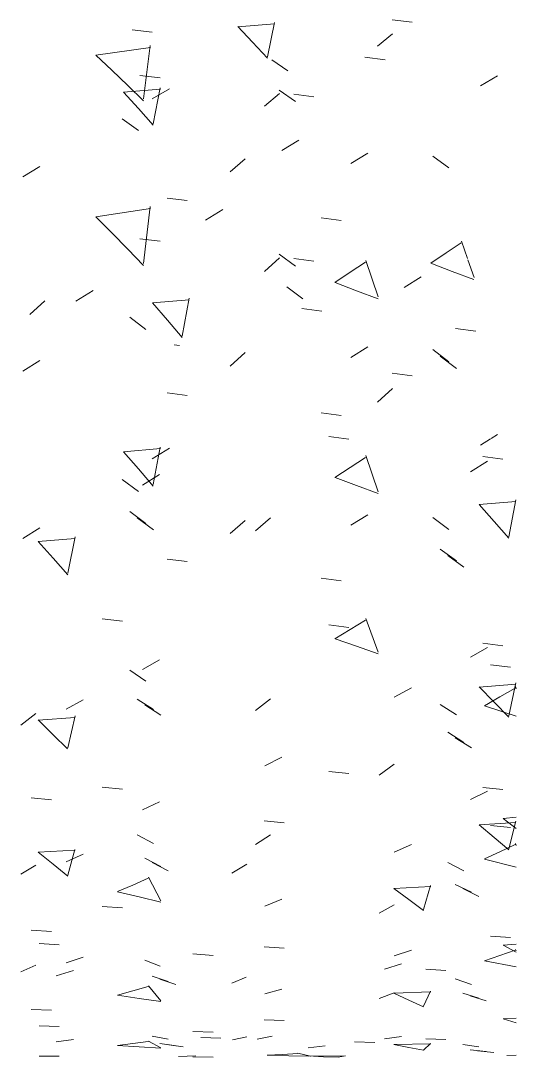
# Model space of a CAD drawing. Header units: inches. Extents: x -16566 to 235, y -92 to 81.
# Drawn here: x -16545.71 to -16543.13, y -55.83 to -50.44 of the extents above; entities that cross this region are included whole.
import ezdxf

# ---------------------------------------------------------------- set-up
doc = ezdxf.new("R2010")
doc.units = ezdxf.units.IN
doc.header["$MEASUREMENT"] = 0
doc.layers.add('A-WALL', color=113, linetype='Continuous', lineweight=18)
doc.layers.add('A-WALL-PATT', color=111, linetype='Continuous', lineweight=18)

# ---------------------------------------------------------------- blocks, each defined once
blk = doc.blocks.new('FP_1-DETAIL - FLOOR FRAMING - HOLLOWCORE SLAB FRONT')
at = {"layer": 'A-WALL-PATT', "color": 8, "lineweight": 9}
for p, q in [((16763.6221, -52.1851), (16763.7059, -52.2486)), ((16763.0419, -52.6035), (16763.1466, -52.617)), ((16763.843, -52.7066), (16763.9476, -52.7201)), ((16763.7795, -52.7859), (16763.8686, -52.7306)), ((16762.0713, -52.8559), (16762.1604, -52.8009)), ((16763.8247, -52.9569), (16764.016, -52.9408)), ((16764.0158, -52.9325), (16763.9788, -53.1248)), ((16763.8247, -52.9563), (16763.9019, -53.0446)), ((16762.0446, -53.0264), (16762.1284, -53.0879)), ((16762.6599, -53.0937), (16762.7378, -53.0255)), ((16763.9019, -53.0446), (16763.979, -53.1323)), ((16761.5295, -53.1491), (16761.7208, -53.1332)), ((16761.5295, -53.1484), (16761.6066, -53.2354)), ((16761.7206, -53.125), (16761.6836, -53.3144)), ((16761.6066, -53.2354), (16761.6838, -53.3218)), ((16763.661, -53.2214), (16763.7448, -53.2819)), ((16761.8627, -53.5516), (16761.9674, -53.5641)), ((16763.8837, -53.7905), (16763.9884, -53.8027)), ((16763.3827, -53.9592), (16763.4717, -53.9102)), ((16763.9319, -53.9574), (16764.0115, -53.9111)), ((16764.0128, -53.9031), (16764.0177, -53.9157)), ((16763.8523, -54.0033), (16763.9319, -53.9574)), ((16761.6744, -54.0208), (16761.7635, -53.9724)), ((16762.0836, -53.998), (16762.1673, -54.0525)), ((16763.8526, -54.0038), (16764.0177, -54.0575)), ((16761.4378, -54.1035), (16761.5157, -54.0435)), ((16763.6999, -54.1699), (16763.7837, -54.2226)), ((16762.708, -54.3155), (16762.797, -54.2701)), ((16763.304, -54.3638), (16763.3819, -54.3071)), ((16761.4926, -54.4818), (16761.5973, -54.4923)), ((16762.7045, -54.6014), (16762.8092, -54.6115)), ((16763.9498, -54.5895), (16764.0177, -54.6413)), ((16763.9499, -54.5901), (16764.0177, -54.5823)), ((16762.1225, -54.8194), (16762.2062, -54.8627)), ((16762.5372, -54.8749), (16762.6151, -54.8271)), ((16761.9422, -54.97), (16762.0218, -54.9357)), ((16762.0218, -54.9357), (16762.1014, -54.9008)), ((16762.1027, -54.8948), (16762.1675, -55.0181)), ((16763.5718, -54.9377), (16763.5348, -55.0628)), ((16761.9425, -54.9703), (16762.0545, -54.9974)), ((16763.3807, -54.954), (16763.572, -54.9433)), ((16763.3807, -54.9535), (16763.4579, -55.0114)), ((16763.7388, -54.9544), (16763.8226, -54.9951)), ((16762.0545, -54.9974), (16762.1666, -55.0241)), ((16763.4579, -55.0114), (16763.535, -55.0676)), ((16761.5333, -55.2392), (16761.638, -55.2465)), ((16762.3344, -55.2945), (16762.4391, -55.3015)), ((16763.3311, -55.3736), (16763.4202, -55.3462)), ((16761.6229, -55.4073), (16761.7119, -55.3809)), ((16763.5464, -55.3734), (16763.6511, -55.3799)), ((16762.1614, -55.4249), (16762.2452, -55.4534)), ((16763.7777, -55.5122), (16763.8615, -55.5375)), ((16762.3752, -55.7285), (16762.4799, -55.7317)), ((16762.6693, -55.7378), (16762.7472, -55.7213)), ((16762.2003, -55.766), (16762.2841, -55.7774)), ((16762.9342, -55.7821), (16763.0233, -55.7725)), ((16763.1763, -55.7515), (16763.2809, -55.7543)), ((16763.8166, -55.7985), (16763.9004, -55.8065)), ((16762.2595, -55.8274), (16762.3486, -55.8242)), ((16762.7208, -55.8209), (16762.8004, -55.8164)), ((16762.7211, -55.8209), (16762.8331, -55.824)), ((16762.8004, -55.8164), (16762.88, -55.8112)), ((16762.8331, -55.824), (16762.9452, -55.8265)), ((16762.8813, -55.8102), (16762.9462, -55.826)), ((16762.9367, -55.8251), (16763.128, -55.824)), ((16762.9367, -55.825), (16763.0139, -55.8295)), ((16763.0139, -55.8295), (16763.091, -55.8317)), ((16763.1278, -55.8235), (16763.0908, -55.8316)), ((16763.9678, -55.8231), (16764.0177, -55.8209))]:
    blk.add_line(p, q, dxfattribs=at)
blk = doc.blocks.new('FP_2-DETAIL - FLOOR FRAMING - HOLLOWCORE SLAB FRONT')
at = {"layer": 'A-WALL-PATT', "color": 8, "lineweight": 9}
for p, q in [((16763.3712, -50.4364), (16763.4759, -50.4485)), ((16763.2946, -50.5728), (16763.3724, -50.509)), ((16763.8311, -50.7797), (16763.9202, -50.7276)), ((16761.9735, -50.8125), (16762.1648, -50.797)), ((16761.9735, -50.8119), (16762.0506, -50.8972)), ((16762.1229, -50.8464), (16762.2119, -50.794)), ((16762.1646, -50.7891), (16762.1276, -50.9758)), ((16762.0506, -50.8972), (16762.1278, -50.9833)), ((16761.9668, -50.9503), (16762.0506, -51.0107)), ((16762.5278, -51.2269), (16762.6056, -51.1587)), ((16763.1564, -51.1836), (16763.2455, -51.1294)), ((16763.5832, -51.144), (16763.6669, -51.2054)), ((16761.4482, -51.2527), (16761.5372, -51.1983)), ((16762.2, -51.3628), (16762.3047, -51.3761)), ((16763.0011, -51.4651), (16763.1058, -51.4785)), ((16763.1533, -51.7486), (16763.2329, -51.6959)), ((16763.2342, -51.6869), (16763.299, -51.8772)), ((16763.0737, -51.8014), (16763.1533, -51.7486)), ((16763.074, -51.8019), (16763.186, -51.8443)), ((16763.186, -51.8443), (16763.2981, -51.8867)), ((16762.0057, -51.9827), (16762.0895, -52.0462))]:
    blk.add_line(p, q, dxfattribs=at)
blk = doc.blocks.new('FP_3-DETAIL - FLOOR FRAMING - HOLLOWCORE SLAB FRONT')
at = {"layer": 'A-WALL-PATT', "color": 9, "lineweight": 9}
for p, q in [((16762.5278, -52.2368), (16762.6056, -52.1663)), ((16763.1564, -52.1921), (16763.2455, -52.136)), ((16763.5832, -52.1511), (16763.6669, -52.2146)), ((16761.4482, -52.2634), (16761.5372, -52.2073)), ((16762.2, -52.376), (16762.3047, -52.3896)), ((16763.0011, -52.4799), (16763.1058, -52.4935)), ((16763.1533, -52.7637), (16763.2329, -52.7114)), ((16763.2342, -52.7024), (16763.299, -52.8904)), ((16763.0737, -52.8159), (16763.1533, -52.7637)), ((16763.074, -52.8164), (16763.186, -52.8581)), ((16763.186, -52.8581), (16763.2981, -52.8997)), ((16762.0057, -52.9934), (16762.0895, -53.0551)), ((16763.6221, -53.1889), (16763.7059, -53.2496)), ((16763.0419, -53.5832), (16763.1466, -53.5958)), ((16763.843, -53.6785), (16763.9476, -53.6909)), ((16763.7795, -53.7511), (16763.8686, -53.7005)), ((16762.0713, -53.8149), (16762.1604, -53.7648)), ((16763.8247, -53.9062), (16764.016, -53.8917)), ((16763.8247, -53.9056), (16763.9019, -53.9848)), ((16764.0158, -53.8842), (16763.9788, -54.0561)), ((16762.6599, -54.0286), (16762.7378, -53.9677)), ((16762.0446, -53.9686), (16762.1284, -54.0234)), ((16763.9019, -53.9848), (16763.979, -54.0628)), ((16761.5295, -54.0776), (16761.7208, -54.0636)), ((16761.7206, -54.0563), (16761.6836, -54.2227)), ((16761.5295, -54.0771), (16761.6066, -54.1537)), ((16761.6066, -54.1537), (16761.6812, -54.2267)), ((16763.661, -54.1414), (16763.7448, -54.1944)), ((16761.8627, -54.4267), (16761.9674, -54.4374)), ((16763.8837, -54.6269), (16763.9884, -54.6369)), ((16764.0128, -54.7192), (16764.0177, -54.7295)), ((16761.6744, -54.8143), (16761.7635, -54.7754)), ((16763.3827, -54.7647), (16763.4717, -54.725)), ((16763.8523, -54.8002), (16763.9319, -54.7632)), ((16763.9319, -54.7632), (16764.0115, -54.7257)), ((16762.0836, -54.796), (16762.1673, -54.8396)), ((16763.8526, -54.8006), (16764.0177, -54.8436)), ((16761.4378, -54.8801), (16761.5157, -54.8324)), ((16763.6999, -54.9323), (16763.7837, -54.9734)), ((16762.708, -55.045), (16762.797, -55.0101)), ((16763.304, -55.0817), (16763.3819, -55.0386)), ((16761.4926, -55.17), (16761.5973, -55.1777)), ((16762.7045, -55.2571), (16762.8092, -55.2644)), ((16763.9498, -55.2486), (16764.0177, -55.2857)), ((16763.9499, -55.249), (16764.0177, -55.2434)), ((16762.1225, -55.4093), (16762.2062, -55.4383)), ((16762.5372, -55.4464), (16762.6121, -55.4157)), ((16762.0218, -55.4862), (16762.1014, -55.4635)), ((16762.1027, -55.4595), (16762.1675, -55.5386)), ((16761.9422, -55.5082), (16762.0218, -55.4862)), ((16761.9425, -55.5084), (16762.0545, -55.5256)), ((16762.0545, -55.5256), (16762.1666, -55.5423)), ((16763.3807, -55.498), (16763.572, -55.4911)), ((16763.3807, -55.4977), (16763.4579, -55.5344)), ((16763.5718, -55.4875), (16763.5348, -55.5661)), ((16763.7388, -55.4983), (16763.8226, -55.5241)), ((16763.4579, -55.5344), (16763.535, -55.569)), ((16761.5333, -55.668), (16761.638, -55.672)), ((16761.6229, -55.7517), (16761.7119, -55.7397)), ((16762.3344, -55.6973), (16762.4391, -55.7009)), ((16763.3311, -55.7363), (16763.4202, -55.7232)), ((16763.5464, -55.7362), (16763.6511, -55.7392)), ((16762.1614, -55.7594), (16762.2452, -55.7714)), ((16763.7777, -55.7938), (16763.8615, -55.8024))]:
    blk.add_line(p, q, dxfattribs=at)
blk = doc.blocks.new('FP_4-DETAIL - FLOOR FRAMING - HOLLOWCORE SLAB FRONT')
at = {"layer": 'A-WALL-PATT', "color": 9, "lineweight": 9}
for p, q in [((16762.1116, -50.5699), (16762.0762, -50.8473)), ((16761.8285, -50.6186), (16761.9116, -50.6972)), ((16761.8287, -50.6193), (16762.1133, -50.5796)), ((16761.9116, -50.6972), (16761.9947, -50.7766)), ((16762.0587, -50.7255), (16762.1634, -50.7381)), ((16761.9947, -50.7766), (16762.0777, -50.8567)), ((16762.7071, -50.8853), (16762.7849, -50.8191)), ((16762.784, -50.8008), (16762.8677, -50.8604)), ((16762.8598, -50.8226), (16762.9645, -50.8353)), ((16762.4003, -51.4775), (16762.4894, -51.4224)), ((16763.6518, -51.6483), (16763.7314, -51.5958)), ((16763.7327, -51.5868), (16763.7634, -51.6765)), ((16763.5723, -51.701), (16763.6518, -51.6483)), ((16763.5726, -51.7015), (16763.6846, -51.7438)), ((16763.7658, -51.6835), (16763.7976, -51.7766)), ((16763.6846, -51.7438), (16763.7966, -51.7861)), ((16763.4338, -51.828), (16763.5229, -51.7721)), ((16761.7256, -51.8992), (16761.8146, -51.8432)), ((16762.8229, -51.8242), (16762.9067, -51.8876)), ((16761.485, -51.9679), (16761.5628, -51.8975)), ((16762.1239, -51.9078), (16762.3152, -51.8913)), ((16762.1239, -51.9071), (16762.2011, -51.9979)), ((16762.315, -51.8828), (16762.278, -52.0809)), ((16762.9005, -51.9375), (16763.0052, -51.9511)), ((16762.2011, -51.9979), (16762.2782, -52.0887)), ((16763.7016, -52.0417), (16763.8063, -52.0553))]:
    blk.add_line(p, q, dxfattribs=at)
blk = doc.blocks.new('FP_5-DETAIL - FLOOR FRAMING - HOLLOWCORE SLAB FRONT')
at = {"layer": 'A-WALL-PATT', "color": 9, "lineweight": 9}
for p, q in [((16762.2372, -52.1253), (16762.264, -52.1288)), ((16763.3712, -52.2728), (16763.4759, -52.2864)), ((16763.2946, -52.4242), (16763.3724, -52.3539)), ((16763.8311, -52.6477), (16763.8839, -52.6147)), ((16763.8871, -52.6128), (16763.9202, -52.5921)), ((16761.9735, -52.6824), (16762.1648, -52.666)), ((16762.1229, -52.7182), (16762.2119, -52.6628)), ((16762.1646, -52.6576), (16762.1276, -52.853)), ((16761.9735, -52.6817), (16762.0506, -52.7714)), ((16762.0506, -52.7714), (16762.1278, -52.8607)), ((16761.9668, -52.8266), (16762.0506, -52.8889)), ((16762.5278, -53.1072), (16762.6056, -53.039)), ((16763.1564, -53.064), (16763.2455, -53.0096)), ((16763.5832, -53.0243), (16763.6669, -53.0858)), ((16761.4482, -53.1328), (16761.5372, -53.0787)), ((16762.2, -53.2409), (16762.3047, -53.2538)), ((16763.0011, -53.3398), (16763.1058, -53.3527)), ((16763.1533, -53.6065), (16763.2329, -53.5577)), ((16763.2342, -53.5494), (16763.299, -53.7239)), ((16763.0737, -53.655), (16763.1533, -53.6065)), ((16763.074, -53.6555), (16763.186, -53.6941)), ((16763.186, -53.6941), (16763.2981, -53.7325)), ((16762.0057, -53.8185), (16762.0895, -53.8748)), ((16763.6221, -53.9961), (16763.7059, -54.0506)), ((16763.0419, -54.3456), (16763.1466, -54.3565)), ((16763.7795, -54.4906), (16763.8686, -54.4472)), ((16763.843, -54.4282), (16763.9476, -54.4389)), ((16762.0713, -54.5451), (16762.1604, -54.5024)), ((16763.8247, -54.6224), (16764.016, -54.6102)), ((16764.0158, -54.6039), (16763.9788, -54.7477)), ((16763.8247, -54.6219), (16763.9019, -54.6883)), ((16762.0446, -54.6748), (16762.1284, -54.7205)), ((16762.6599, -54.7248), (16762.7378, -54.6741)), ((16763.9019, -54.6883), (16763.979, -54.7532)), ((16761.5295, -54.7655), (16761.7208, -54.7538)), ((16761.5295, -54.765), (16761.6066, -54.828)), ((16761.7198, -54.7504), (16761.6836, -54.8841)), ((16761.6066, -54.828), (16761.6838, -54.8893)), ((16763.661, -54.8179), (16763.7448, -54.8612)), ((16761.8627, -55.0469), (16761.9674, -55.0552)), ((16763.8837, -55.2012), (16763.9884, -55.2088)), ((16761.6744, -55.34), (16761.7635, -55.3117)), ((16763.3827, -55.3039), (16763.4717, -55.2746)), ((16763.8523, -55.3298), (16763.9319, -55.3028)), ((16763.9319, -55.3028), (16764.0115, -55.2751)), ((16764.0128, -55.2704), (16764.0177, -55.278)), ((16761.4378, -55.3872), (16761.5157, -55.3531)), ((16762.0836, -55.3267), (16762.1643, -55.3571)), ((16763.8526, -55.33), (16764.0177, -55.3611)), ((16762.708, -55.5011), (16762.797, -55.4775)), ((16763.6999, -55.4239), (16763.7837, -55.4524)), ((16763.304, -55.5255), (16763.3819, -55.4968)), ((16761.4926, -55.5826), (16761.5973, -55.5875)), ((16762.7045, -55.6363), (16762.8092, -55.6406)), ((16763.9498, -55.6311), (16764.0177, -55.6532)), ((16763.9499, -55.6314), (16764.0177, -55.628)), ((16762.1225, -55.722), (16762.2062, -55.7368)), ((16762.5403, -55.7402), (16762.6151, -55.7247)), ((16761.9422, -55.77), (16762.0218, -55.76)), ((16761.9425, -55.7701), (16762.0545, -55.7776)), ((16762.0218, -55.76), (16762.1014, -55.7492)), ((16762.0545, -55.7776), (16762.1666, -55.7846)), ((16762.103, -55.7475), (16762.1675, -55.7831)), ((16763.3807, -55.7654), (16763.572, -55.7623)), ((16763.3807, -55.7653), (16763.4579, -55.7813)), ((16763.4579, -55.7813), (16763.535, -55.7952)), ((16763.5718, -55.7606), (16763.5348, -55.7941)), ((16763.7388, -55.7655), (16763.8226, -55.777)), ((16761.5333, -55.8251), (16761.638, -55.8259)), ((16762.3344, -55.83), (16762.4391, -55.8304))]:
    blk.add_line(p, q, dxfattribs=at)
blk = doc.blocks.new('FP_6-DETAIL - FLOOR FRAMING - HOLLOWCORE SLAB FRONT')
at = {"layer": 'A-WALL-PATT', "color": 9, "lineweight": 9}
for p, q in [((16762.5679, -50.4712), (16762.7592, -50.4564)), ((16762.759, -50.4488), (16762.722, -50.6279)), ((16762.018, -50.4874), (16762.1227, -50.4997)), ((16762.5679, -50.4706), (16762.6451, -50.5524)), ((16762.6451, -50.5524), (16762.7222, -50.6351)), ((16762.7451, -50.6428), (16762.8288, -50.7013)), ((16763.2299, -50.6303), (16763.3346, -50.6428)), ((16762.7972, -51.1151), (16762.8862, -51.0612)), ((16761.8287, -51.4603), (16762.1133, -51.4174)), ((16762.1116, -51.407), (16762.0762, -51.7037)), ((16761.8285, -51.4596), (16761.9116, -51.5439)), ((16761.9116, -51.5439), (16761.9947, -51.6286)), ((16762.0587, -51.5741), (16762.1634, -51.5876)), ((16761.9947, -51.6286), (16762.0777, -51.7136)), ((16762.7071, -51.7438), (16762.7849, -51.6738)), ((16762.784, -51.6544), (16762.8677, -51.7175)), ((16762.8598, -51.6774), (16762.9645, -51.691))]:
    blk.add_line(p, q, dxfattribs=at)
blk = doc.blocks.new('Dowel6 - Dowel-1940222-DETAIL - FLOOR FRAMING - HOLLOWCORE SLAB FRONT')
at = {"layer": 'A-WALL', "lineweight": 9}
for name in ['FP_2-DETAIL - FLOOR FRAMING - HOLLOWCORE SLAB FRONT', 'FP_4-DETAIL - FLOOR FRAMING - HOLLOWCORE SLAB FRONT', 'FP_6-DETAIL - FLOOR FRAMING - HOLLOWCORE SLAB FRONT', 'FP_1-DETAIL - FLOOR FRAMING - HOLLOWCORE SLAB FRONT', 'FP_3-DETAIL - FLOOR FRAMING - HOLLOWCORE SLAB FRONT', 'FP_5-DETAIL - FLOOR FRAMING - HOLLOWCORE SLAB FRONT']:
    blk.add_blockref(name, (-16653.575, 0), dxfattribs=at)

msp = doc.modelspace()

# ---------------------------------------------------------------- block references
at = {"layer": 'A-WALL', "lineweight": 9}
msp.add_blockref('Dowel6 - Dowel-1940222-DETAIL - FLOOR FRAMING - HOLLOWCORE SLAB FRONT', (-16653.57497, 0), dxfattribs=at)

doc.saveas('drawing.dxf')
